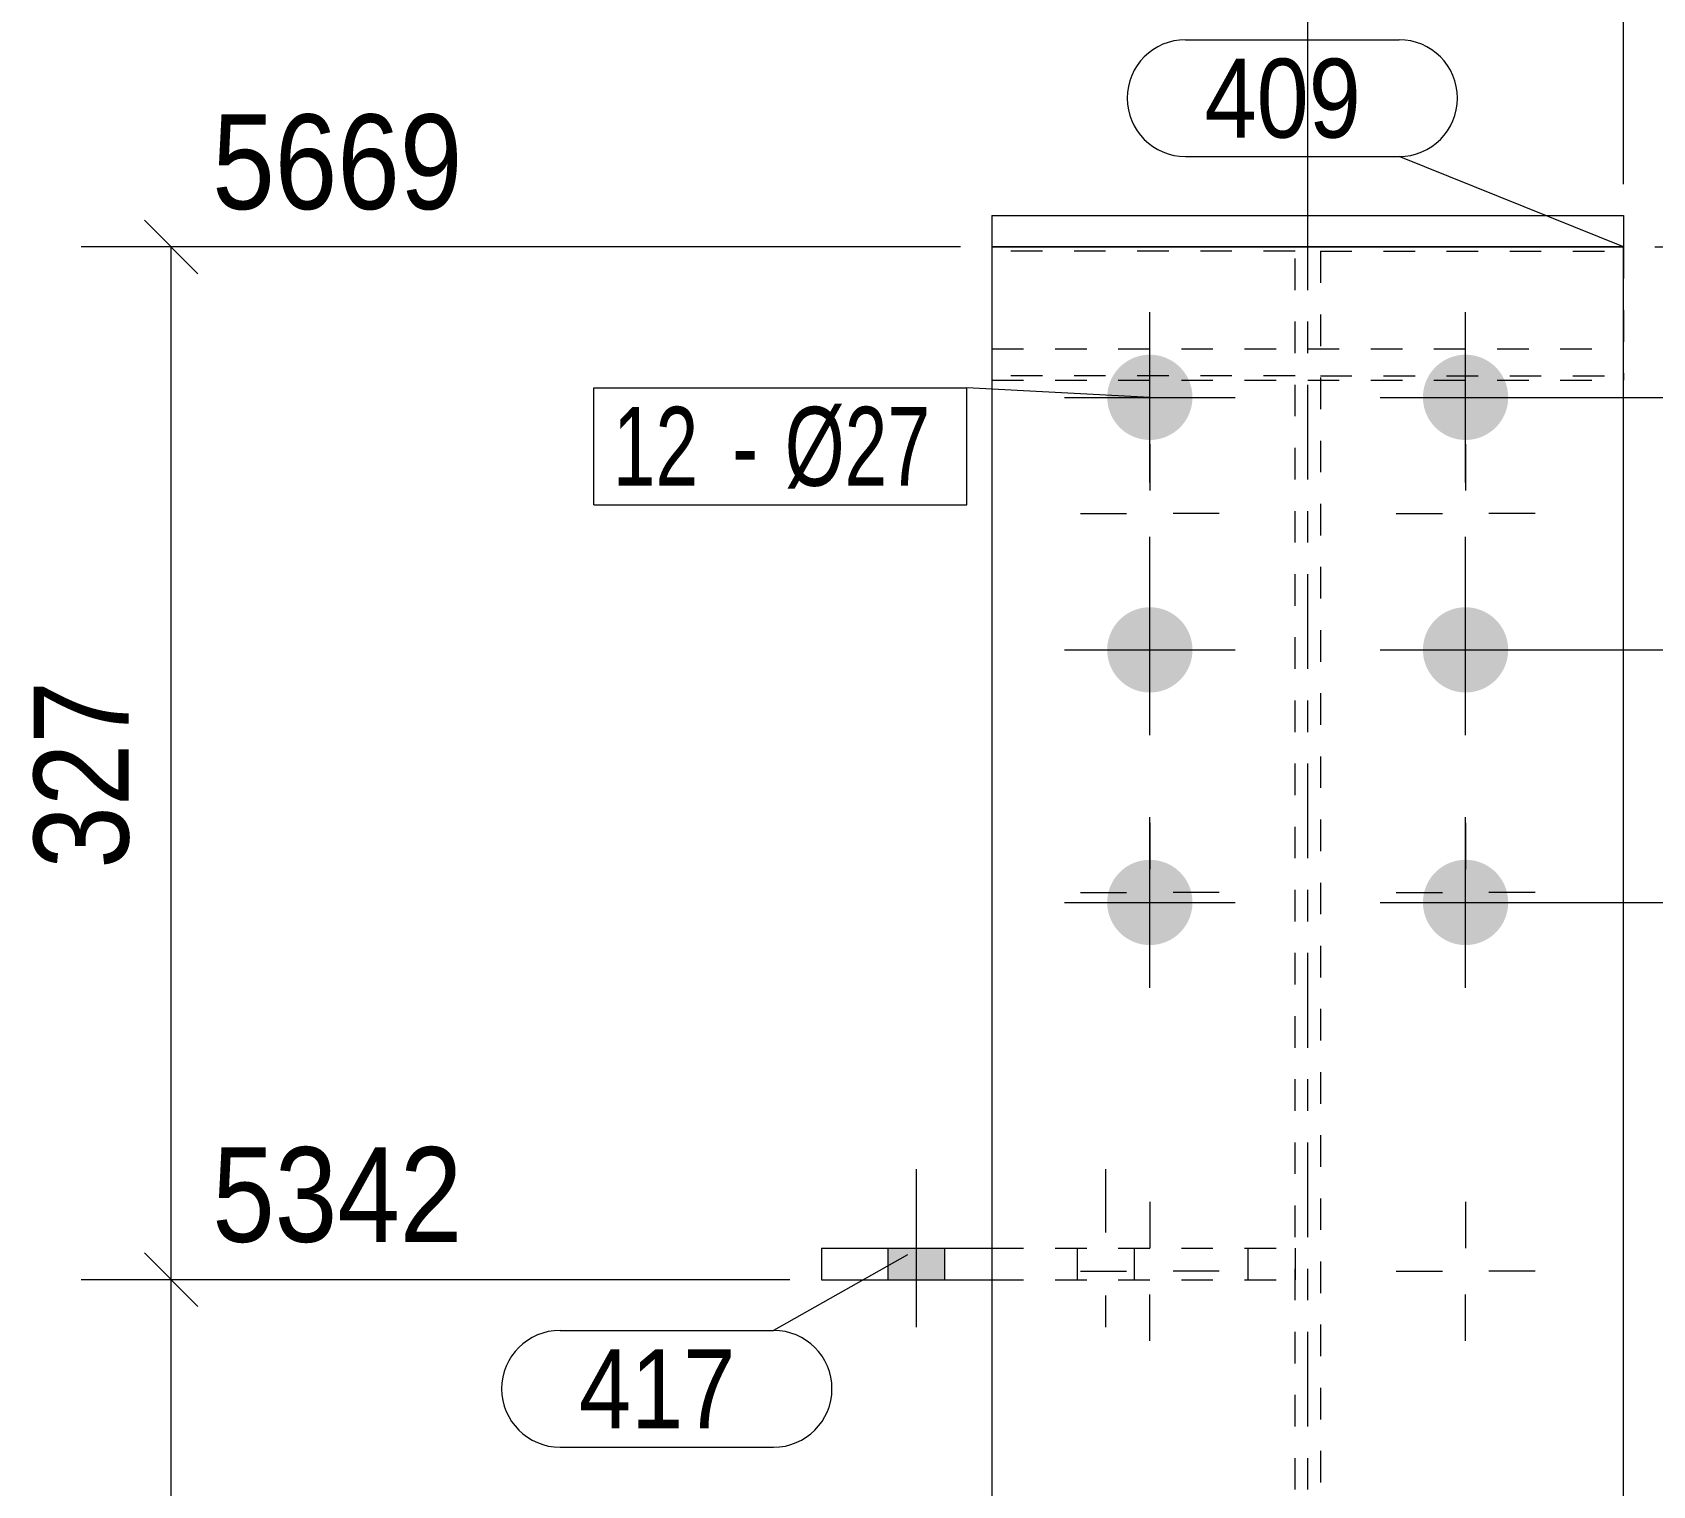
# Model space of a CAD drawing. Header units: millimetres. Extents: x 2 to 579, y 1 to 405.
# Drawn here: x 68.1 to 119.4, y 335.6 to 381.6 of the extents above; entities that cross this region are included whole.
import ezdxf

# ---------------------------------------------------------------- set-up
doc = ezdxf.new("R2010")
doc.units = ezdxf.units.MM
for name, pattern in [('XKITLINE00', [0]), ('XKITLINE01', [4, 1, -1, 1, -1]), ('XKITLINE02', [4, 2, -2]), ('XKITLINE03', [6, 3, -1, 1, -1])]:
    doc.linetypes.add(name, pattern=pattern)
for name, color, linetype, lineweight in [('Bolt', 3, 'Continuous', 0), ('BoltMark', 7, 'Continuous', 0), ('Dimensions', 7, 'Continuous', 0), ('Part', 2, 'Continuous', 0), ('PartMark', 7, 'Continuous', 0)]:
    doc.layers.add(name, color=color, linetype=linetype, lineweight=lineweight)
doc.styles.add('ARIAL', font='ARIAL.TTF')
doc.styles.add('ARIAL_NARROW', font='ARIALN.TTF')

# ---------------------------------------------------------------- blocks, each defined once
blk = doc.blocks.new('*A14')
at = {"layer": 'Bolt', "color": 3, "linetype": 'XKITLINE00', "lineweight": 0}
for p, q in [((103.45, 368.592), (103.45, 367.127)), ((113.45, 368.592), (113.45, 367.127)), ((101.25, 366.392), (102.715, 366.392)), ((105.65, 366.392), (104.185, 366.392)), ((111.25, 366.392), (112.715, 366.392)), ((115.65, 366.392), (114.185, 366.392)), ((103.45, 364.192), (103.45, 365.657)), ((113.45, 364.192), (113.45, 365.657)), ((103.45, 356.592), (103.45, 355.127)), ((113.45, 356.592), (113.45, 355.127)), ((101.25, 354.392), (102.715, 354.392)), ((105.65, 354.392), (104.185, 354.392)), ((111.25, 354.392), (112.715, 354.392)), ((115.65, 354.392), (114.185, 354.392)), ((103.45, 352.192), (103.45, 353.657)), ((113.45, 352.192), (113.45, 353.657)), ((103.45, 344.592), (103.45, 343.127)), ((113.45, 344.592), (113.45, 343.127)), ((101.25, 342.392), (102.715, 342.392)), ((105.65, 342.392), (104.185, 342.392)), ((111.25, 342.392), (112.715, 342.392)), ((115.65, 342.392), (114.185, 342.392)), ((103.45, 340.192), (103.45, 341.657)), ((113.45, 340.192), (113.45, 341.657))]:
    blk.add_line(p, q, dxfattribs=at)
blk = doc.blocks.new('*A15')
at = {"layer": 'Bolt'}
for points in [[(102.1, 370.109), (102.102, 370.142), (102.104, 370.175), (102.107, 370.208), (102.11, 370.241), (102.115, 370.274), (102.12, 370.306), (102.126, 370.339), (102.133, 370.371), (102.14, 370.403), (102.149, 370.436), (102.158, 370.467), (102.168, 370.499), (102.179, 370.53), (102.19, 370.561), (102.203, 370.592), (102.216, 370.623), (102.23, 370.653), (102.244, 370.682), (102.259, 370.712), (102.275, 370.741), (102.292, 370.769), (102.309, 370.798), (102.328, 370.825), (102.346, 370.853), (102.366, 370.88), (102.386, 370.906), (102.406, 370.932), (102.428, 370.957), (102.45, 370.982), (102.472, 371.006), (102.495, 371.03), (102.519, 371.053), (102.543, 371.076), (102.568, 371.098), (102.594, 371.119), (102.619, 371.14), (102.646, 371.16), (102.673, 371.179), (102.7, 371.198), (102.728, 371.216), (102.756, 371.233), (102.785, 371.25), (102.814, 371.266), (102.843, 371.281), (102.873, 371.296), (102.903, 371.31), (102.933, 371.323), (102.964, 371.335), (102.995, 371.347), (103.027, 371.357), (103.058, 371.367), (103.09, 371.377), (103.122, 371.385), (103.154, 371.393), (103.187, 371.4), (103.219, 371.406), (103.252, 371.411), (103.285, 371.415), (103.318, 371.419), (103.351, 371.422), (103.384, 371.424), (103.417, 371.425), (103.45, 371.425), (103.483, 371.425), (103.516, 371.424), (103.549, 371.422), (103.582, 371.419), (103.615, 371.415), (103.648, 371.411), (103.681, 371.406), (103.713, 371.4), (103.746, 371.393), (103.778, 371.385), (103.81, 371.377), (103.842, 371.367), (103.873, 371.357), (103.905, 371.347), (103.936, 371.335), (103.967, 371.323), (103.997, 371.31), (104.027, 371.296), (104.057, 371.281), (104.086, 371.266), (104.115, 371.25), (104.144, 371.233), (104.172, 371.216), (104.2, 371.198), (104.227, 371.179), (104.254, 371.16), (104.281, 371.14), (104.306, 371.119), (104.332, 371.098), (104.357, 371.076), (104.381, 371.053), (104.405, 371.03), (104.428, 371.006), (104.45, 370.982), (104.472, 370.957), (104.494, 370.932), (104.514, 370.906), (104.534, 370.88), (104.554, 370.853), (104.572, 370.825), (104.591, 370.798), (104.608, 370.769), (104.625, 370.741), (104.641, 370.712), (104.656, 370.682), (104.67, 370.653), (104.684, 370.623), (104.697, 370.592), (104.71, 370.561), (104.721, 370.53), (104.732, 370.499), (104.742, 370.467), (104.751, 370.436), (104.76, 370.403), (104.767, 370.371), (104.774, 370.339), (104.78, 370.306), (104.785, 370.274), (104.79, 370.241), (104.793, 370.208), (104.796, 370.175), (104.798, 370.142), (104.8, 370.109), (104.8, 370.075), (104.8, 370.042), (104.798, 370.009), (104.796, 369.976), (104.793, 369.943), (104.79, 369.91), (104.785, 369.877), (104.78, 369.845), (104.774, 369.812), (104.767, 369.78), (104.76, 369.747), (104.751, 369.715), (104.742, 369.684), (104.732, 369.652), (104.721, 369.621), (104.71, 369.59), (104.697, 369.559), (104.684, 369.528), (104.67, 369.498), (104.656, 369.468), (104.641, 369.439), (104.625, 369.41), (104.608, 369.381), (104.591, 369.353), (104.572, 369.325), (104.554, 369.298), (104.534, 369.271), (104.514, 369.245), (104.494, 369.219), (104.472, 369.194), (104.45, 369.169), (104.428, 369.145), (104.405, 369.121), (104.381, 369.098), (104.357, 369.075), (104.332, 369.053), (104.306, 369.032), (104.281, 369.011), (104.254, 368.991), (104.227, 368.972), (104.2, 368.953), (104.172, 368.935), (104.144, 368.918), (104.115, 368.901), (104.086, 368.885), (104.057, 368.87), (104.027, 368.855), (103.997, 368.841), (103.967, 368.828), (103.936, 368.816), (103.905, 368.804), (103.873, 368.794), (103.842, 368.784), (103.81, 368.774), (103.778, 368.766), (103.746, 368.758), (103.713, 368.751), (103.681, 368.745), (103.648, 368.74), (103.615, 368.736), (103.582, 368.732), (103.549, 368.729), (103.516, 368.727), (103.483, 368.726), (103.45, 368.725), (103.417, 368.726), (103.384, 368.727), (103.351, 368.729), (103.318, 368.732), (103.285, 368.736), (103.252, 368.74), (103.219, 368.745), (103.187, 368.751), (103.154, 368.758), (103.122, 368.766), (103.09, 368.774), (103.058, 368.784), (103.027, 368.794), (102.995, 368.804), (102.964, 368.816), (102.933, 368.828), (102.903, 368.841), (102.873, 368.855), (102.843, 368.87), (102.814, 368.885), (102.785, 368.901), (102.756, 368.918), (102.728, 368.935), (102.7, 368.953), (102.673, 368.972), (102.646, 368.991), (102.619, 369.011), (102.594, 369.032), (102.568, 369.053), (102.543, 369.075), (102.519, 369.098), (102.495, 369.121), (102.472, 369.145), (102.45, 369.169), (102.428, 369.194), (102.406, 369.219), (102.386, 369.245), (102.366, 369.271), (102.346, 369.298), (102.328, 369.325), (102.309, 369.353), (102.292, 369.381), (102.275, 369.41), (102.259, 369.439), (102.244, 369.468), (102.23, 369.498), (102.216, 369.528), (102.203, 369.559), (102.19, 369.59), (102.179, 369.621), (102.168, 369.652), (102.158, 369.684), (102.149, 369.715), (102.14, 369.747), (102.133, 369.78), (102.126, 369.812), (102.12, 369.845), (102.115, 369.877), (102.11, 369.91), (102.107, 369.943), (102.104, 369.976), (102.102, 370.009), (102.1, 370.042), (102.1, 370.075)], [(112.1, 370.109), (112.102, 370.142), (112.104, 370.175), (112.107, 370.208), (112.11, 370.241), (112.115, 370.274), (112.12, 370.306), (112.126, 370.339), (112.133, 370.371), (112.14, 370.403), (112.149, 370.436), (112.158, 370.467), (112.168, 370.499), (112.179, 370.53), (112.19, 370.561), (112.203, 370.592), (112.216, 370.623), (112.23, 370.653), (112.244, 370.682), (112.259, 370.712), (112.275, 370.741), (112.292, 370.769), (112.309, 370.798), (112.328, 370.825), (112.346, 370.853), (112.366, 370.88), (112.386, 370.906), (112.406, 370.932), (112.428, 370.957), (112.45, 370.982), (112.472, 371.006), (112.495, 371.03), (112.519, 371.053), (112.543, 371.076), (112.568, 371.098), (112.594, 371.119), (112.619, 371.14), (112.646, 371.16), (112.673, 371.179), (112.7, 371.198), (112.728, 371.216), (112.756, 371.233), (112.785, 371.25), (112.814, 371.266), (112.843, 371.281), (112.873, 371.296), (112.903, 371.31), (112.933, 371.323), (112.964, 371.335), (112.995, 371.347), (113.027, 371.357), (113.058, 371.367), (113.09, 371.377), (113.122, 371.385), (113.154, 371.393), (113.187, 371.4), (113.219, 371.406), (113.252, 371.411), (113.285, 371.415), (113.318, 371.419), (113.351, 371.422), (113.384, 371.424), (113.417, 371.425), (113.45, 371.425), (113.483, 371.425), (113.516, 371.424), (113.549, 371.422), (113.582, 371.419), (113.615, 371.415), (113.648, 371.411), (113.681, 371.406), (113.713, 371.4), (113.746, 371.393), (113.778, 371.385), (113.81, 371.377), (113.842, 371.367), (113.873, 371.357), (113.905, 371.347), (113.936, 371.335), (113.967, 371.323), (113.997, 371.31), (114.027, 371.296), (114.057, 371.281), (114.086, 371.266), (114.115, 371.25), (114.144, 371.233), (114.172, 371.216), (114.2, 371.198), (114.227, 371.179), (114.254, 371.16), (114.281, 371.14), (114.306, 371.119), (114.332, 371.098), (114.357, 371.076), (114.381, 371.053), (114.405, 371.03), (114.428, 371.006), (114.45, 370.982), (114.472, 370.957), (114.494, 370.932), (114.514, 370.906), (114.534, 370.88), (114.554, 370.853), (114.572, 370.825), (114.591, 370.798), (114.608, 370.769), (114.625, 370.741), (114.641, 370.712), (114.656, 370.682), (114.67, 370.653), (114.684, 370.623), (114.697, 370.592), (114.71, 370.561), (114.721, 370.53), (114.732, 370.499), (114.742, 370.467), (114.751, 370.436), (114.76, 370.403), (114.767, 370.371), (114.774, 370.339), (114.78, 370.306), (114.785, 370.274), (114.79, 370.241), (114.793, 370.208), (114.796, 370.175), (114.798, 370.142), (114.8, 370.109), (114.8, 370.075), (114.8, 370.042), (114.798, 370.009), (114.796, 369.976), (114.793, 369.943), (114.79, 369.91), (114.785, 369.877), (114.78, 369.845), (114.774, 369.812), (114.767, 369.78), (114.76, 369.747), (114.751, 369.715), (114.742, 369.684), (114.732, 369.652), (114.721, 369.621), (114.71, 369.59), (114.697, 369.559), (114.684, 369.528), (114.67, 369.498), (114.656, 369.468), (114.641, 369.439), (114.625, 369.41), (114.608, 369.381), (114.591, 369.353), (114.572, 369.325), (114.554, 369.298), (114.534, 369.271), (114.514, 369.245), (114.494, 369.219), (114.472, 369.194), (114.45, 369.169), (114.428, 369.145), (114.405, 369.121), (114.381, 369.098), (114.357, 369.075), (114.332, 369.053), (114.306, 369.032), (114.281, 369.011), (114.254, 368.991), (114.227, 368.972), (114.2, 368.953), (114.172, 368.935), (114.144, 368.918), (114.115, 368.901), (114.086, 368.885), (114.057, 368.87), (114.027, 368.855), (113.997, 368.841), (113.967, 368.828), (113.936, 368.816), (113.905, 368.804), (113.873, 368.794), (113.842, 368.784), (113.81, 368.774), (113.778, 368.766), (113.746, 368.758), (113.713, 368.751), (113.681, 368.745), (113.648, 368.74), (113.615, 368.736), (113.582, 368.732), (113.549, 368.729), (113.516, 368.727), (113.483, 368.726), (113.45, 368.725), (113.417, 368.726), (113.384, 368.727), (113.351, 368.729), (113.318, 368.732), (113.285, 368.736), (113.252, 368.74), (113.219, 368.745), (113.187, 368.751), (113.154, 368.758), (113.122, 368.766), (113.09, 368.774), (113.058, 368.784), (113.027, 368.794), (112.995, 368.804), (112.964, 368.816), (112.933, 368.828), (112.903, 368.841), (112.873, 368.855), (112.843, 368.87), (112.814, 368.885), (112.785, 368.901), (112.756, 368.918), (112.728, 368.935), (112.7, 368.953), (112.673, 368.972), (112.646, 368.991), (112.619, 369.011), (112.594, 369.032), (112.568, 369.053), (112.543, 369.075), (112.519, 369.098), (112.495, 369.121), (112.472, 369.145), (112.45, 369.169), (112.428, 369.194), (112.406, 369.219), (112.386, 369.245), (112.366, 369.271), (112.346, 369.298), (112.328, 369.325), (112.309, 369.353), (112.292, 369.381), (112.275, 369.41), (112.259, 369.439), (112.244, 369.468), (112.23, 369.498), (112.216, 369.528), (112.203, 369.559), (112.19, 369.59), (112.179, 369.621), (112.168, 369.652), (112.158, 369.684), (112.149, 369.715), (112.14, 369.747), (112.133, 369.78), (112.126, 369.812), (112.12, 369.845), (112.115, 369.877), (112.11, 369.91), (112.107, 369.943), (112.104, 369.976), (112.102, 370.009), (112.1, 370.042), (112.1, 370.075)], [(102.1, 362.109), (102.102, 362.142), (102.104, 362.175), (102.107, 362.208), (102.11, 362.241), (102.115, 362.274), (102.12, 362.306), (102.126, 362.339), (102.133, 362.371), (102.14, 362.403), (102.149, 362.436), (102.158, 362.467), (102.168, 362.499), (102.179, 362.53), (102.19, 362.561), (102.203, 362.592), (102.216, 362.623), (102.23, 362.653), (102.244, 362.682), (102.259, 362.712), (102.275, 362.741), (102.292, 362.769), (102.309, 362.798), (102.328, 362.825), (102.346, 362.853), (102.366, 362.88), (102.386, 362.906), (102.406, 362.932), (102.428, 362.957), (102.45, 362.982), (102.472, 363.006), (102.495, 363.03), (102.519, 363.053), (102.543, 363.076), (102.568, 363.098), (102.594, 363.119), (102.619, 363.14), (102.646, 363.16), (102.673, 363.179), (102.7, 363.198), (102.728, 363.216), (102.756, 363.233), (102.785, 363.25), (102.814, 363.266), (102.843, 363.281), (102.873, 363.296), (102.903, 363.31), (102.933, 363.323), (102.964, 363.335), (102.995, 363.347), (103.027, 363.357), (103.058, 363.367), (103.09, 363.377), (103.122, 363.385), (103.154, 363.393), (103.187, 363.4), (103.219, 363.406), (103.252, 363.411), (103.285, 363.415), (103.318, 363.419), (103.351, 363.422), (103.384, 363.424), (103.417, 363.425), (103.45, 363.425), (103.483, 363.425), (103.516, 363.424), (103.549, 363.422), (103.582, 363.419), (103.615, 363.415), (103.648, 363.411), (103.681, 363.406), (103.713, 363.4), (103.746, 363.393), (103.778, 363.385), (103.81, 363.377), (103.842, 363.367), (103.873, 363.357), (103.905, 363.347), (103.936, 363.335), (103.967, 363.323), (103.997, 363.31), (104.027, 363.296), (104.057, 363.281), (104.086, 363.266), (104.115, 363.25), (104.144, 363.233), (104.172, 363.216), (104.2, 363.198), (104.227, 363.179), (104.254, 363.16), (104.281, 363.14), (104.306, 363.119), (104.332, 363.098), (104.357, 363.076), (104.381, 363.053), (104.405, 363.03), (104.428, 363.006), (104.45, 362.982), (104.472, 362.957), (104.494, 362.932), (104.514, 362.906), (104.534, 362.88), (104.554, 362.853), (104.572, 362.825), (104.591, 362.798), (104.608, 362.769), (104.625, 362.741), (104.641, 362.712), (104.656, 362.682), (104.67, 362.653), (104.684, 362.623), (104.697, 362.592), (104.71, 362.561), (104.721, 362.53), (104.732, 362.499), (104.742, 362.467), (104.751, 362.436), (104.76, 362.403), (104.767, 362.371), (104.774, 362.339), (104.78, 362.306), (104.785, 362.274), (104.79, 362.241), (104.793, 362.208), (104.796, 362.175), (104.798, 362.142), (104.8, 362.109), (104.8, 362.075), (104.8, 362.042), (104.798, 362.009), (104.796, 361.976), (104.793, 361.943), (104.79, 361.91), (104.785, 361.877), (104.78, 361.845), (104.774, 361.812), (104.767, 361.78), (104.76, 361.747), (104.751, 361.715), (104.742, 361.684), (104.732, 361.652), (104.721, 361.621), (104.71, 361.59), (104.697, 361.559), (104.684, 361.528), (104.67, 361.498), (104.656, 361.468), (104.641, 361.439), (104.625, 361.41), (104.608, 361.381), (104.591, 361.353), (104.572, 361.325), (104.554, 361.298), (104.534, 361.271), (104.514, 361.245), (104.494, 361.219), (104.472, 361.194), (104.45, 361.169), (104.428, 361.145), (104.405, 361.121), (104.381, 361.098), (104.357, 361.075), (104.332, 361.053), (104.306, 361.032), (104.281, 361.011), (104.254, 360.991), (104.227, 360.972), (104.2, 360.953), (104.172, 360.935), (104.144, 360.918), (104.115, 360.901), (104.086, 360.885), (104.057, 360.87), (104.027, 360.855), (103.997, 360.841), (103.967, 360.828), (103.936, 360.816), (103.905, 360.804), (103.873, 360.794), (103.842, 360.784), (103.81, 360.774), (103.778, 360.766), (103.746, 360.758), (103.713, 360.751), (103.681, 360.745), (103.648, 360.74), (103.615, 360.736), (103.582, 360.732), (103.549, 360.729), (103.516, 360.727), (103.483, 360.726), (103.45, 360.725), (103.417, 360.726), (103.384, 360.727), (103.351, 360.729), (103.318, 360.732), (103.285, 360.736), (103.252, 360.74), (103.219, 360.745), (103.187, 360.751), (103.154, 360.758), (103.122, 360.766), (103.09, 360.774), (103.058, 360.784), (103.027, 360.794), (102.995, 360.804), (102.964, 360.816), (102.933, 360.828), (102.903, 360.841), (102.873, 360.855), (102.843, 360.87), (102.814, 360.885), (102.785, 360.901), (102.756, 360.918), (102.728, 360.935), (102.7, 360.953), (102.673, 360.972), (102.646, 360.991), (102.619, 361.011), (102.594, 361.032), (102.568, 361.053), (102.543, 361.075), (102.519, 361.098), (102.495, 361.121), (102.472, 361.145), (102.45, 361.169), (102.428, 361.194), (102.406, 361.219), (102.386, 361.245), (102.366, 361.271), (102.346, 361.298), (102.328, 361.325), (102.309, 361.353), (102.292, 361.381), (102.275, 361.41), (102.259, 361.439), (102.244, 361.468), (102.23, 361.498), (102.216, 361.528), (102.203, 361.559), (102.19, 361.59), (102.179, 361.621), (102.168, 361.652), (102.158, 361.684), (102.149, 361.715), (102.14, 361.747), (102.133, 361.78), (102.126, 361.812), (102.12, 361.845), (102.115, 361.877), (102.11, 361.91), (102.107, 361.943), (102.104, 361.976), (102.102, 362.009), (102.1, 362.042), (102.1, 362.075)], [(112.1, 362.109), (112.102, 362.142), (112.104, 362.175), (112.107, 362.208), (112.11, 362.241), (112.115, 362.274), (112.12, 362.306), (112.126, 362.339), (112.133, 362.371), (112.14, 362.403), (112.149, 362.436), (112.158, 362.467), (112.168, 362.499), (112.179, 362.53), (112.19, 362.561), (112.203, 362.592), (112.216, 362.623), (112.23, 362.653), (112.244, 362.682), (112.259, 362.712), (112.275, 362.741), (112.292, 362.769), (112.309, 362.798), (112.328, 362.825), (112.346, 362.853), (112.366, 362.88), (112.386, 362.906), (112.406, 362.932), (112.428, 362.957), (112.45, 362.982), (112.472, 363.006), (112.495, 363.03), (112.519, 363.053), (112.543, 363.076), (112.568, 363.098), (112.594, 363.119), (112.619, 363.14), (112.646, 363.16), (112.673, 363.179), (112.7, 363.198), (112.728, 363.216), (112.756, 363.233), (112.785, 363.25), (112.814, 363.266), (112.843, 363.281), (112.873, 363.296), (112.903, 363.31), (112.933, 363.323), (112.964, 363.335), (112.995, 363.347), (113.027, 363.357), (113.058, 363.367), (113.09, 363.377), (113.122, 363.385), (113.154, 363.393), (113.187, 363.4), (113.219, 363.406), (113.252, 363.411), (113.285, 363.415), (113.318, 363.419), (113.351, 363.422), (113.384, 363.424), (113.417, 363.425), (113.45, 363.425), (113.483, 363.425), (113.516, 363.424), (113.549, 363.422), (113.582, 363.419), (113.615, 363.415), (113.648, 363.411), (113.681, 363.406), (113.713, 363.4), (113.746, 363.393), (113.778, 363.385), (113.81, 363.377), (113.842, 363.367), (113.873, 363.357), (113.905, 363.347), (113.936, 363.335), (113.967, 363.323), (113.997, 363.31), (114.027, 363.296), (114.057, 363.281), (114.086, 363.266), (114.115, 363.25), (114.144, 363.233), (114.172, 363.216), (114.2, 363.198), (114.227, 363.179), (114.254, 363.16), (114.281, 363.14), (114.306, 363.119), (114.332, 363.098), (114.357, 363.076), (114.381, 363.053), (114.405, 363.03), (114.428, 363.006), (114.45, 362.982), (114.472, 362.957), (114.494, 362.932), (114.514, 362.906), (114.534, 362.88), (114.554, 362.853), (114.572, 362.825), (114.591, 362.798), (114.608, 362.769), (114.625, 362.741), (114.641, 362.712), (114.656, 362.682), (114.67, 362.653), (114.684, 362.623), (114.697, 362.592), (114.71, 362.561), (114.721, 362.53), (114.732, 362.499), (114.742, 362.467), (114.751, 362.436), (114.76, 362.403), (114.767, 362.371), (114.774, 362.339), (114.78, 362.306), (114.785, 362.274), (114.79, 362.241), (114.793, 362.208), (114.796, 362.175), (114.798, 362.142), (114.8, 362.109), (114.8, 362.075), (114.8, 362.042), (114.798, 362.009), (114.796, 361.976), (114.793, 361.943), (114.79, 361.91), (114.785, 361.877), (114.78, 361.845), (114.774, 361.812), (114.767, 361.78), (114.76, 361.747), (114.751, 361.715), (114.742, 361.684), (114.732, 361.652), (114.721, 361.621), (114.71, 361.59), (114.697, 361.559), (114.684, 361.528), (114.67, 361.498), (114.656, 361.468), (114.641, 361.439), (114.625, 361.41), (114.608, 361.381), (114.591, 361.353), (114.572, 361.325), (114.554, 361.298), (114.534, 361.271), (114.514, 361.245), (114.494, 361.219), (114.472, 361.194), (114.45, 361.169), (114.428, 361.145), (114.405, 361.121), (114.381, 361.098), (114.357, 361.075), (114.332, 361.053), (114.306, 361.032), (114.281, 361.011), (114.254, 360.991), (114.227, 360.972), (114.2, 360.953), (114.172, 360.935), (114.144, 360.918), (114.115, 360.901), (114.086, 360.885), (114.057, 360.87), (114.027, 360.855), (113.997, 360.841), (113.967, 360.828), (113.936, 360.816), (113.905, 360.804), (113.873, 360.794), (113.842, 360.784), (113.81, 360.774), (113.778, 360.766), (113.746, 360.758), (113.713, 360.751), (113.681, 360.745), (113.648, 360.74), (113.615, 360.736), (113.582, 360.732), (113.549, 360.729), (113.516, 360.727), (113.483, 360.726), (113.45, 360.725), (113.417, 360.726), (113.384, 360.727), (113.351, 360.729), (113.318, 360.732), (113.285, 360.736), (113.252, 360.74), (113.219, 360.745), (113.187, 360.751), (113.154, 360.758), (113.122, 360.766), (113.09, 360.774), (113.058, 360.784), (113.027, 360.794), (112.995, 360.804), (112.964, 360.816), (112.933, 360.828), (112.903, 360.841), (112.873, 360.855), (112.843, 360.87), (112.814, 360.885), (112.785, 360.901), (112.756, 360.918), (112.728, 360.935), (112.7, 360.953), (112.673, 360.972), (112.646, 360.991), (112.619, 361.011), (112.594, 361.032), (112.568, 361.053), (112.543, 361.075), (112.519, 361.098), (112.495, 361.121), (112.472, 361.145), (112.45, 361.169), (112.428, 361.194), (112.406, 361.219), (112.386, 361.245), (112.366, 361.271), (112.346, 361.298), (112.328, 361.325), (112.309, 361.353), (112.292, 361.381), (112.275, 361.41), (112.259, 361.439), (112.244, 361.468), (112.23, 361.498), (112.216, 361.528), (112.203, 361.559), (112.19, 361.59), (112.179, 361.621), (112.168, 361.652), (112.158, 361.684), (112.149, 361.715), (112.14, 361.747), (112.133, 361.78), (112.126, 361.812), (112.12, 361.845), (112.115, 361.877), (112.11, 361.91), (112.107, 361.943), (112.104, 361.976), (112.102, 362.009), (112.1, 362.042), (112.1, 362.075)], [(102.1, 354.109), (102.102, 354.142), (102.104, 354.175), (102.107, 354.208), (102.11, 354.241), (102.115, 354.274), (102.12, 354.306), (102.126, 354.339), (102.133, 354.371), (102.14, 354.403), (102.149, 354.436), (102.158, 354.467), (102.168, 354.499), (102.179, 354.53), (102.19, 354.561), (102.203, 354.592), (102.216, 354.623), (102.23, 354.653), (102.244, 354.682), (102.259, 354.712), (102.275, 354.741), (102.292, 354.769), (102.309, 354.798), (102.328, 354.825), (102.346, 354.853), (102.366, 354.88), (102.386, 354.906), (102.406, 354.932), (102.428, 354.957), (102.45, 354.982), (102.472, 355.006), (102.495, 355.03), (102.519, 355.053), (102.543, 355.076), (102.568, 355.098), (102.594, 355.119), (102.619, 355.14), (102.646, 355.16), (102.673, 355.179), (102.7, 355.198), (102.728, 355.216), (102.756, 355.233), (102.785, 355.25), (102.814, 355.266), (102.843, 355.281), (102.873, 355.296), (102.903, 355.31), (102.933, 355.323), (102.964, 355.335), (102.995, 355.347), (103.027, 355.357), (103.058, 355.367), (103.09, 355.377), (103.122, 355.385), (103.154, 355.393), (103.187, 355.4), (103.219, 355.406), (103.252, 355.411), (103.285, 355.415), (103.318, 355.419), (103.351, 355.422), (103.384, 355.424), (103.417, 355.425), (103.45, 355.425), (103.483, 355.425), (103.516, 355.424), (103.549, 355.422), (103.582, 355.419), (103.615, 355.415), (103.648, 355.411), (103.681, 355.406), (103.713, 355.4), (103.746, 355.393), (103.778, 355.385), (103.81, 355.377), (103.842, 355.367), (103.873, 355.357), (103.905, 355.347), (103.936, 355.335), (103.967, 355.323), (103.997, 355.31), (104.027, 355.296), (104.057, 355.281), (104.086, 355.266), (104.115, 355.25), (104.144, 355.233), (104.172, 355.216), (104.2, 355.198), (104.227, 355.179), (104.254, 355.16), (104.281, 355.14), (104.306, 355.119), (104.332, 355.098), (104.357, 355.076), (104.381, 355.053), (104.405, 355.03), (104.428, 355.006), (104.45, 354.982), (104.472, 354.957), (104.494, 354.932), (104.514, 354.906), (104.534, 354.88), (104.554, 354.853), (104.572, 354.825), (104.591, 354.798), (104.608, 354.769), (104.625, 354.741), (104.641, 354.712), (104.656, 354.682), (104.67, 354.653), (104.684, 354.623), (104.697, 354.592), (104.71, 354.561), (104.721, 354.53), (104.732, 354.499), (104.742, 354.467), (104.751, 354.436), (104.76, 354.403), (104.767, 354.371), (104.774, 354.339), (104.78, 354.306), (104.785, 354.274), (104.79, 354.241), (104.793, 354.208), (104.796, 354.175), (104.798, 354.142), (104.8, 354.109), (104.8, 354.075), (104.8, 354.042), (104.798, 354.009), (104.796, 353.976), (104.793, 353.943), (104.79, 353.91), (104.785, 353.877), (104.78, 353.845), (104.774, 353.812), (104.767, 353.78), (104.76, 353.747), (104.751, 353.715), (104.742, 353.684), (104.732, 353.652), (104.721, 353.621), (104.71, 353.59), (104.697, 353.559), (104.684, 353.528), (104.67, 353.498), (104.656, 353.468), (104.641, 353.439), (104.625, 353.41), (104.608, 353.381), (104.591, 353.353), (104.572, 353.325), (104.554, 353.298), (104.534, 353.271), (104.514, 353.245), (104.494, 353.219), (104.472, 353.194), (104.45, 353.169), (104.428, 353.145), (104.405, 353.121), (104.381, 353.098), (104.357, 353.075), (104.332, 353.053), (104.306, 353.032), (104.281, 353.011), (104.254, 352.991), (104.227, 352.972), (104.2, 352.953), (104.172, 352.935), (104.144, 352.918), (104.115, 352.901), (104.086, 352.885), (104.057, 352.87), (104.027, 352.855), (103.997, 352.841), (103.967, 352.828), (103.936, 352.816), (103.905, 352.804), (103.873, 352.794), (103.842, 352.784), (103.81, 352.774), (103.778, 352.766), (103.746, 352.758), (103.713, 352.751), (103.681, 352.745), (103.648, 352.74), (103.615, 352.736), (103.582, 352.732), (103.549, 352.729), (103.516, 352.727), (103.483, 352.726), (103.45, 352.725), (103.417, 352.726), (103.384, 352.727), (103.351, 352.729), (103.318, 352.732), (103.285, 352.736), (103.252, 352.74), (103.219, 352.745), (103.187, 352.751), (103.154, 352.758), (103.122, 352.766), (103.09, 352.774), (103.058, 352.784), (103.027, 352.794), (102.995, 352.804), (102.964, 352.816), (102.933, 352.828), (102.903, 352.841), (102.873, 352.855), (102.843, 352.87), (102.814, 352.885), (102.785, 352.901), (102.756, 352.918), (102.728, 352.935), (102.7, 352.953), (102.673, 352.972), (102.646, 352.991), (102.619, 353.011), (102.594, 353.032), (102.568, 353.053), (102.543, 353.075), (102.519, 353.098), (102.495, 353.121), (102.472, 353.145), (102.45, 353.169), (102.428, 353.194), (102.406, 353.219), (102.386, 353.245), (102.366, 353.271), (102.346, 353.298), (102.328, 353.325), (102.309, 353.353), (102.292, 353.381), (102.275, 353.41), (102.259, 353.439), (102.244, 353.468), (102.23, 353.498), (102.216, 353.528), (102.203, 353.559), (102.19, 353.59), (102.179, 353.621), (102.168, 353.652), (102.158, 353.684), (102.149, 353.715), (102.14, 353.747), (102.133, 353.78), (102.126, 353.812), (102.12, 353.845), (102.115, 353.877), (102.11, 353.91), (102.107, 353.943), (102.104, 353.976), (102.102, 354.009), (102.1, 354.042), (102.1, 354.075)], [(112.1, 354.109), (112.102, 354.142), (112.104, 354.175), (112.107, 354.208), (112.11, 354.241), (112.115, 354.274), (112.12, 354.306), (112.126, 354.339), (112.133, 354.371), (112.14, 354.403), (112.149, 354.436), (112.158, 354.467), (112.168, 354.499), (112.179, 354.53), (112.19, 354.561), (112.203, 354.592), (112.216, 354.623), (112.23, 354.653), (112.244, 354.682), (112.259, 354.712), (112.275, 354.741), (112.292, 354.769), (112.309, 354.798), (112.328, 354.825), (112.346, 354.853), (112.366, 354.88), (112.386, 354.906), (112.406, 354.932), (112.428, 354.957), (112.45, 354.982), (112.472, 355.006), (112.495, 355.03), (112.519, 355.053), (112.543, 355.076), (112.568, 355.098), (112.594, 355.119), (112.619, 355.14), (112.646, 355.16), (112.673, 355.179), (112.7, 355.198), (112.728, 355.216), (112.756, 355.233), (112.785, 355.25), (112.814, 355.266), (112.843, 355.281), (112.873, 355.296), (112.903, 355.31), (112.933, 355.323), (112.964, 355.335), (112.995, 355.347), (113.027, 355.357), (113.058, 355.367), (113.09, 355.377), (113.122, 355.385), (113.154, 355.393), (113.187, 355.4), (113.219, 355.406), (113.252, 355.411), (113.285, 355.415), (113.318, 355.419), (113.351, 355.422), (113.384, 355.424), (113.417, 355.425), (113.45, 355.425), (113.483, 355.425), (113.516, 355.424), (113.549, 355.422), (113.582, 355.419), (113.615, 355.415), (113.648, 355.411), (113.681, 355.406), (113.713, 355.4), (113.746, 355.393), (113.778, 355.385), (113.81, 355.377), (113.842, 355.367), (113.873, 355.357), (113.905, 355.347), (113.936, 355.335), (113.967, 355.323), (113.997, 355.31), (114.027, 355.296), (114.057, 355.281), (114.086, 355.266), (114.115, 355.25), (114.144, 355.233), (114.172, 355.216), (114.2, 355.198), (114.227, 355.179), (114.254, 355.16), (114.281, 355.14), (114.306, 355.119), (114.332, 355.098), (114.357, 355.076), (114.381, 355.053), (114.405, 355.03), (114.428, 355.006), (114.45, 354.982), (114.472, 354.957), (114.494, 354.932), (114.514, 354.906), (114.534, 354.88), (114.554, 354.853), (114.572, 354.825), (114.591, 354.798), (114.608, 354.769), (114.625, 354.741), (114.641, 354.712), (114.656, 354.682), (114.67, 354.653), (114.684, 354.623), (114.697, 354.592), (114.71, 354.561), (114.721, 354.53), (114.732, 354.499), (114.742, 354.467), (114.751, 354.436), (114.76, 354.403), (114.767, 354.371), (114.774, 354.339), (114.78, 354.306), (114.785, 354.274), (114.79, 354.241), (114.793, 354.208), (114.796, 354.175), (114.798, 354.142), (114.8, 354.109), (114.8, 354.075), (114.8, 354.042), (114.798, 354.009), (114.796, 353.976), (114.793, 353.943), (114.79, 353.91), (114.785, 353.877), (114.78, 353.845), (114.774, 353.812), (114.767, 353.78), (114.76, 353.747), (114.751, 353.715), (114.742, 353.684), (114.732, 353.652), (114.721, 353.621), (114.71, 353.59), (114.697, 353.559), (114.684, 353.528), (114.67, 353.498), (114.656, 353.468), (114.641, 353.439), (114.625, 353.41), (114.608, 353.381), (114.591, 353.353), (114.572, 353.325), (114.554, 353.298), (114.534, 353.271), (114.514, 353.245), (114.494, 353.219), (114.472, 353.194), (114.45, 353.169), (114.428, 353.145), (114.405, 353.121), (114.381, 353.098), (114.357, 353.075), (114.332, 353.053), (114.306, 353.032), (114.281, 353.011), (114.254, 352.991), (114.227, 352.972), (114.2, 352.953), (114.172, 352.935), (114.144, 352.918), (114.115, 352.901), (114.086, 352.885), (114.057, 352.87), (114.027, 352.855), (113.997, 352.841), (113.967, 352.828), (113.936, 352.816), (113.905, 352.804), (113.873, 352.794), (113.842, 352.784), (113.81, 352.774), (113.778, 352.766), (113.746, 352.758), (113.713, 352.751), (113.681, 352.745), (113.648, 352.74), (113.615, 352.736), (113.582, 352.732), (113.549, 352.729), (113.516, 352.727), (113.483, 352.726), (113.45, 352.725), (113.417, 352.726), (113.384, 352.727), (113.351, 352.729), (113.318, 352.732), (113.285, 352.736), (113.252, 352.74), (113.219, 352.745), (113.187, 352.751), (113.154, 352.758), (113.122, 352.766), (113.09, 352.774), (113.058, 352.784), (113.027, 352.794), (112.995, 352.804), (112.964, 352.816), (112.933, 352.828), (112.903, 352.841), (112.873, 352.855), (112.843, 352.87), (112.814, 352.885), (112.785, 352.901), (112.756, 352.918), (112.728, 352.935), (112.7, 352.953), (112.673, 352.972), (112.646, 352.991), (112.619, 353.011), (112.594, 353.032), (112.568, 353.053), (112.543, 353.075), (112.519, 353.098), (112.495, 353.121), (112.472, 353.145), (112.45, 353.169), (112.428, 353.194), (112.406, 353.219), (112.386, 353.245), (112.366, 353.271), (112.346, 353.298), (112.328, 353.325), (112.309, 353.353), (112.292, 353.381), (112.275, 353.41), (112.259, 353.439), (112.244, 353.468), (112.23, 353.498), (112.216, 353.528), (112.203, 353.559), (112.19, 353.59), (112.179, 353.621), (112.168, 353.652), (112.158, 353.684), (112.149, 353.715), (112.14, 353.747), (112.133, 353.78), (112.126, 353.812), (112.12, 353.845), (112.115, 353.877), (112.11, 353.91), (112.107, 353.943), (112.104, 353.976), (112.102, 354.009), (112.1, 354.042), (112.1, 354.075)]]:
    blk.add_hatch(color=3, dxfattribs=at).paths.add_polyline_path(points, flags=17)
at = {"layer": 'Bolt', "color": 3, "linetype": 'XKITLINE00', "lineweight": 0}
for p, q in [((103.45, 367.375), (103.45, 372.775)), ((113.45, 367.375), (113.45, 372.775)), ((100.75, 370.075), (106.15, 370.075)), ((110.75, 370.075), (116.15, 370.075)), ((103.45, 359.375), (103.45, 364.775)), ((113.45, 359.375), (113.45, 364.775)), ((100.75, 362.075), (106.15, 362.075)), ((110.75, 362.075), (116.15, 362.075)), ((103.45, 351.375), (103.45, 356.775)), ((113.45, 351.375), (113.45, 356.775)), ((100.75, 354.075), (106.15, 354.075)), ((110.75, 354.075), (116.15, 354.075))]:
    blk.add_line(p, q, dxfattribs=at)
blk = doc.blocks.new('*A17')
at = {"layer": 'Bolt'}
blk.add_hatch(color=3, dxfattribs=at).paths.add_polyline_path([(95.15, 342.123), (95.15, 343.123), (96.95, 343.123), (96.95, 342.123)], flags=17)
blk.add_hatch(color=3, dxfattribs=at).paths.add_polyline_path([(95.15, 342.123), (95.15, 343.123), (96.95, 343.123), (96.95, 342.123)], flags=17)
at = {"layer": 'Bolt', "color": 3, "linetype": 'XKITLINE00', "lineweight": 0}
for p, q in [((96.05, 345.623), (96.05, 340.623)), ((96.05, 345.623), (96.05, 340.623)), ((95.15, 343.123), (95.15, 342.123)), ((95.15, 343.123), (95.15, 342.123)), ((96.95, 343.123), (96.95, 342.123)), ((96.95, 343.123), (96.95, 342.123))]:
    blk.add_line(p, q, dxfattribs=at)
at = {"layer": 'Bolt', "color": 3, "linetype": 'XKITLINE02', "lineweight": 0}
for p, q in [((102.05, 345.623), (102.05, 340.623)), ((102.05, 345.623), (102.05, 340.623)), ((101.15, 343.123), (101.15, 342.123)), ((101.15, 343.123), (101.15, 342.123)), ((102.95, 343.123), (102.95, 342.123)), ((102.95, 343.123), (102.95, 342.123))]:
    blk.add_line(p, q, dxfattribs=at)
blk = doc.blocks.new('*A18')
at = {"layer": 'Part', "color": 7, "linetype": 'XKITLINE03', "lineweight": 0}
blk.add_line((108.45, 205.474), (108.45, 382.728), dxfattribs=at)
at = {"layer": 'Part', "color": 2, "linetype": 'XKITLINE00', "lineweight": 0}
for p, q in [((118.45, 374.838), (98.45, 374.838)), ((98.45, 374.838), (98.45, 205.474)), ((118.45, 205.474), (118.45, 374.838))]:
    blk.add_line(p, q, dxfattribs=at)
at = {"layer": 'Part', "color": 7, "linetype": 'XKITLINE01', "lineweight": 0}
for p, q in [((108.05, 374.701), (98.45, 374.701)), ((108.05, 205.474), (108.05, 374.701)), ((108.85, 374.701), (108.85, 205.474)), ((108.85, 374.701), (118.45, 374.701)), ((108.05, 370.756), (98.45, 370.756)), ((98.45, 370.619), (118.45, 370.619)), ((108.85, 370.756), (118.45, 370.756))]:
    blk.add_line(p, q, dxfattribs=at)
blk = doc.blocks.new('*A21')
at = {"layer": 'Part', "color": 2, "linetype": 'XKITLINE00', "lineweight": 0}
for p, q in [((98.45, 375.832), (98.45, 374.838)), ((98.45, 375.832), (118.45, 375.832)), ((118.45, 375.832), (118.45, 374.838)), ((98.45, 374.838), (118.45, 374.838))]:
    blk.add_line(p, q, dxfattribs=at)
at = {"layer": 'Part', "color": 7, "linetype": 'XKITLINE01', "lineweight": 0}
for p, q in [((98.45, 374.838), (98.45, 370.619)), ((118.45, 374.838), (118.45, 370.619)), ((98.45, 371.613), (118.45, 371.613)), ((98.45, 370.619), (118.45, 370.619))]:
    blk.add_line(p, q, dxfattribs=at)
blk = doc.blocks.new('*A23')
at = {"layer": 'Part', "color": 2, "linetype": 'XKITLINE00', "lineweight": 0}
for p, q in [((93.05, 343.123), (98.45, 343.123)), ((93.05, 343.123), (93.05, 342.123)), ((93.05, 342.123), (98.45, 342.123))]:
    blk.add_line(p, q, dxfattribs=at)
at = {"layer": 'Part', "color": 7, "linetype": 'XKITLINE01', "lineweight": 0}
for p, q in [((98.45, 343.123), (108.05, 343.123)), ((106.55, 343.123), (106.55, 342.123)), ((108.05, 343.123), (108.05, 342.123)), ((98.45, 342.123), (108.05, 342.123))]:
    blk.add_line(p, q, dxfattribs=at)
blk = doc.blocks.new('*A62')
at = {"layer": 'Dimensions', "color": 7, "linetype": 'XKITLINE00', "lineweight": 0}
for p, q in [((108.45, 375.838), (108.45, 390.4)), ((118.45, 376.832), (118.45, 390.4)), ((109.299, 388.399), (107.601, 386.701)), ((119.299, 388.399), (117.601, 386.701)), ((108.45, 387.55), (118.45, 387.55))]:
    blk.add_line(p, q, dxfattribs=at)
at = {"layer": 'Dimensions', "color": 3}
for p in [(108.45, 387.55), (118.45, 387.55)]:
    blk.add_point(p, dxfattribs=at)
at = {"layer": 'Dimensions', "color": 3, "style": 'ARIAL', "width": 0.85}
blk.add_text('100', height=3, dxfattribs=at).set_placement((110.112, 388.9))
blk = doc.blocks.new('*A67')
at = {"layer": 'Dimensions', "color": 7, "linetype": 'XKITLINE00', "lineweight": 0}
for p, q in [((71.601, 342.971), (73.299, 341.274)), ((92.05, 342.123), (69.6, 342.123)), ((72.45, 79.95), (72.45, 342.123))]:
    blk.add_line(p, q, dxfattribs=at)
at = {"layer": 'Dimensions', "color": 3}
blk.add_point((72.45, 342.123), dxfattribs=at)
at = {"layer": 'Dimensions', "color": 3, "style": 'ARIAL', "width": 0.85}
blk.add_text('5342', height=3, dxfattribs=at).set_placement((73.75, 343.323))
blk = doc.blocks.new('*A68')
at = {"layer": 'Dimensions', "color": 7, "linetype": 'XKITLINE00', "lineweight": 0}
for p, q in [((71.601, 375.686), (73.299, 373.989)), ((97.45, 374.838), (69.6, 374.838)), ((72.45, 342.123), (72.45, 374.838)), ((71.601, 342.971), (73.299, 341.274)), ((92.05, 342.123), (69.6, 342.123))]:
    blk.add_line(p, q, dxfattribs=at)
at = {"layer": 'Dimensions', "color": 3}
for p in [(72.45, 374.838), (72.45, 342.123)]:
    blk.add_point(p, dxfattribs=at)
at = {"layer": 'Dimensions', "color": 3, "style": 'ARIAL', "width": 0.85}
blk.add_text('5669', height=3, dxfattribs=at).set_placement((73.75, 376.038))
blk.add_text('327', height=3, rotation=90.0002, dxfattribs=at).set_placement((71.1, 355.143))
blk = doc.blocks.new('*A74')
at = {"layer": 'Dimensions', "color": 7, "linetype": 'XKITLINE00', "lineweight": 0}
for p, q in [((143.601, 354.924), (145.299, 353.227)), ((114.45, 354.075), (146.85, 354.075)), ((144.45, 330.075), (144.45, 354.075)), ((143.601, 330.924), (145.299, 329.227)), ((114.45, 330.075), (146.85, 330.075))]:
    blk.add_line(p, q, dxfattribs=at)
at = {"layer": 'Dimensions', "color": 3}
for p in [(144.45, 354.075), (144.45, 330.075)]:
    blk.add_point(p, dxfattribs=at)
at = {"layer": 'Dimensions', "color": 3, "style": 'ARIAL', "width": 0.85}
blk.add_text('5462', height=3, dxfattribs=at).set_placement((129.75, 355.275))
blk.add_text('240', height=3, rotation=90.0002, dxfattribs=at).set_placement((143.1, 338.738))
blk = doc.blocks.new('*A75')
at = {"layer": 'Dimensions', "color": 7, "linetype": 'XKITLINE00', "lineweight": 0}
for p, q in [((143.601, 362.924), (145.299, 361.227)), ((114.45, 362.075), (146.85, 362.075)), ((144.45, 354.075), (144.45, 362.075)), ((143.601, 354.924), (145.299, 353.227)), ((114.45, 354.075), (146.85, 354.075))]:
    blk.add_line(p, q, dxfattribs=at)
at = {"layer": 'Dimensions', "color": 3}
for p in [(144.45, 362.075), (144.45, 354.075)]:
    blk.add_point(p, dxfattribs=at)
at = {"layer": 'Dimensions', "color": 3, "style": 'ARIAL', "width": 0.85}
blk.add_text('5542', height=3, dxfattribs=at).set_placement((129.75, 363.275))
blk.add_text('80', height=3, rotation=90.0002, dxfattribs=at).set_placement((143.1, 355.85))
blk = doc.blocks.new('*A76')
at = {"layer": 'Dimensions', "color": 7, "linetype": 'XKITLINE00', "lineweight": 0}
for p, q in [((143.601, 370.924), (145.299, 369.227)), ((114.45, 370.075), (146.85, 370.075)), ((144.45, 362.075), (144.45, 370.075)), ((143.601, 362.924), (145.299, 361.227)), ((114.45, 362.075), (146.85, 362.075))]:
    blk.add_line(p, q, dxfattribs=at)
at = {"layer": 'Dimensions', "color": 3}
for p in [(144.45, 370.075), (144.45, 362.075)]:
    blk.add_point(p, dxfattribs=at)
at = {"layer": 'Dimensions', "color": 3, "style": 'ARIAL', "width": 0.85}
blk.add_text('5622', height=3, dxfattribs=at).set_placement((129.75, 371.275))
blk.add_text('80', height=3, rotation=90.0002, dxfattribs=at).set_placement((143.1, 363.85))
blk = doc.blocks.new('*A77')
at = {"layer": 'Dimensions', "color": 7, "linetype": 'XKITLINE00', "lineweight": 0}
for p, q in [((143.601, 375.686), (145.299, 373.989)), ((119.45, 374.838), (146.85, 374.838)), ((144.45, 370.075), (144.45, 374.838)), ((143.601, 370.924), (145.299, 369.227)), ((114.45, 370.075), (146.85, 370.075))]:
    blk.add_line(p, q, dxfattribs=at)
at = {"layer": 'Dimensions', "color": 3}
for p in [(144.45, 374.838), (144.45, 370.075)]:
    blk.add_point(p, dxfattribs=at)
at = {"layer": 'Dimensions', "color": 3, "style": 'ARIAL', "width": 0.85}
blk.add_text('5669', height=3, dxfattribs=at).set_placement((134.25, 376.038))
blk.add_text('48', height=3, rotation=90.0002, dxfattribs=at).set_placement((143.1, 370.232))
blk = doc.blocks.new('*A78')
at = {"layer": 'BoltMark', "color": 7, "linetype": 'XKITLINE00', "lineweight": 0}
for p, q in [((85.838, 370.373), (97.654, 370.373)), ((85.838, 366.673), (85.838, 370.373)), ((97.654, 366.673), (97.654, 370.373)), ((103.45, 370.075), (97.654, 370.373)), ((85.838, 366.673), (97.654, 366.673))]:
    blk.add_line(p, q, dxfattribs=at)
at = {"layer": 'BoltMark', "color": 3, "style": 'ARIAL_NARROW', "width": 0.85}
for s, p in [('12', (86.438, 367.273)), ('Ø27', (91.887, 367.273)), ('-', (90.227, 367.273))]:
    blk.add_text(s, height=2.5, dxfattribs=at).set_placement(p)
blk = doc.blocks.new('*A80')
at = {"layer": 'PartMark', "color": 7, "linetype": 'XKITLINE00', "lineweight": 0}
for p, q in [((95.775, 342.912), (91.532, 340.519)), ((84.769, 340.519), (91.532, 340.519)), ((84.769, 336.819), (91.532, 336.819))]:
    blk.add_line(p, q, dxfattribs=at)
for centre, start, end in [((84.769, 338.669), 90, 270), ((91.532, 338.669), 270, 90)]:
    blk.add_arc(centre, 1.85, start, end, dxfattribs=at)
at = {"layer": 'PartMark', "color": 3, "style": 'ARIAL', "width": 0.85}
blk.add_text('417', height=2.5, dxfattribs=at).set_placement((85.369, 337.419))
blk = doc.blocks.new('*A82')
at = {"layer": 'PartMark', "color": 7, "linetype": 'XKITLINE00', "lineweight": 0}
for p, q in [((104.581, 381.403), (111.344, 381.403)), ((104.581, 377.703), (111.344, 377.703)), ((118.45, 374.838), (111.344, 377.703))]:
    blk.add_line(p, q, dxfattribs=at)
for centre, start, end in [((104.581, 379.553), 90, 270), ((111.344, 379.553), 270, 90)]:
    blk.add_arc(centre, 1.85, start, end, dxfattribs=at)
at = {"layer": 'PartMark', "color": 3, "style": 'ARIAL', "width": 0.85}
blk.add_text('409', height=2.5, dxfattribs=at).set_placement((105.181, 378.303))

msp = doc.modelspace()

# ---------------------------------------------------------------- block references
at = {"lineweight": 0}
for name in ['*A62', '*A82', '*A68', '*A77', '*A21', '*A76', '*A15', '*A78', '*A14', '*A75', '*A74', '*A67', '*A17', '*A80', '*A23']:
    msp.add_blockref(name, (0, 0), dxfattribs=at)
at = {"layer": 'Part', "lineweight": 0}
msp.add_blockref('*A18', (0, 0), dxfattribs=at)

doc.saveas('drawing.dxf')
